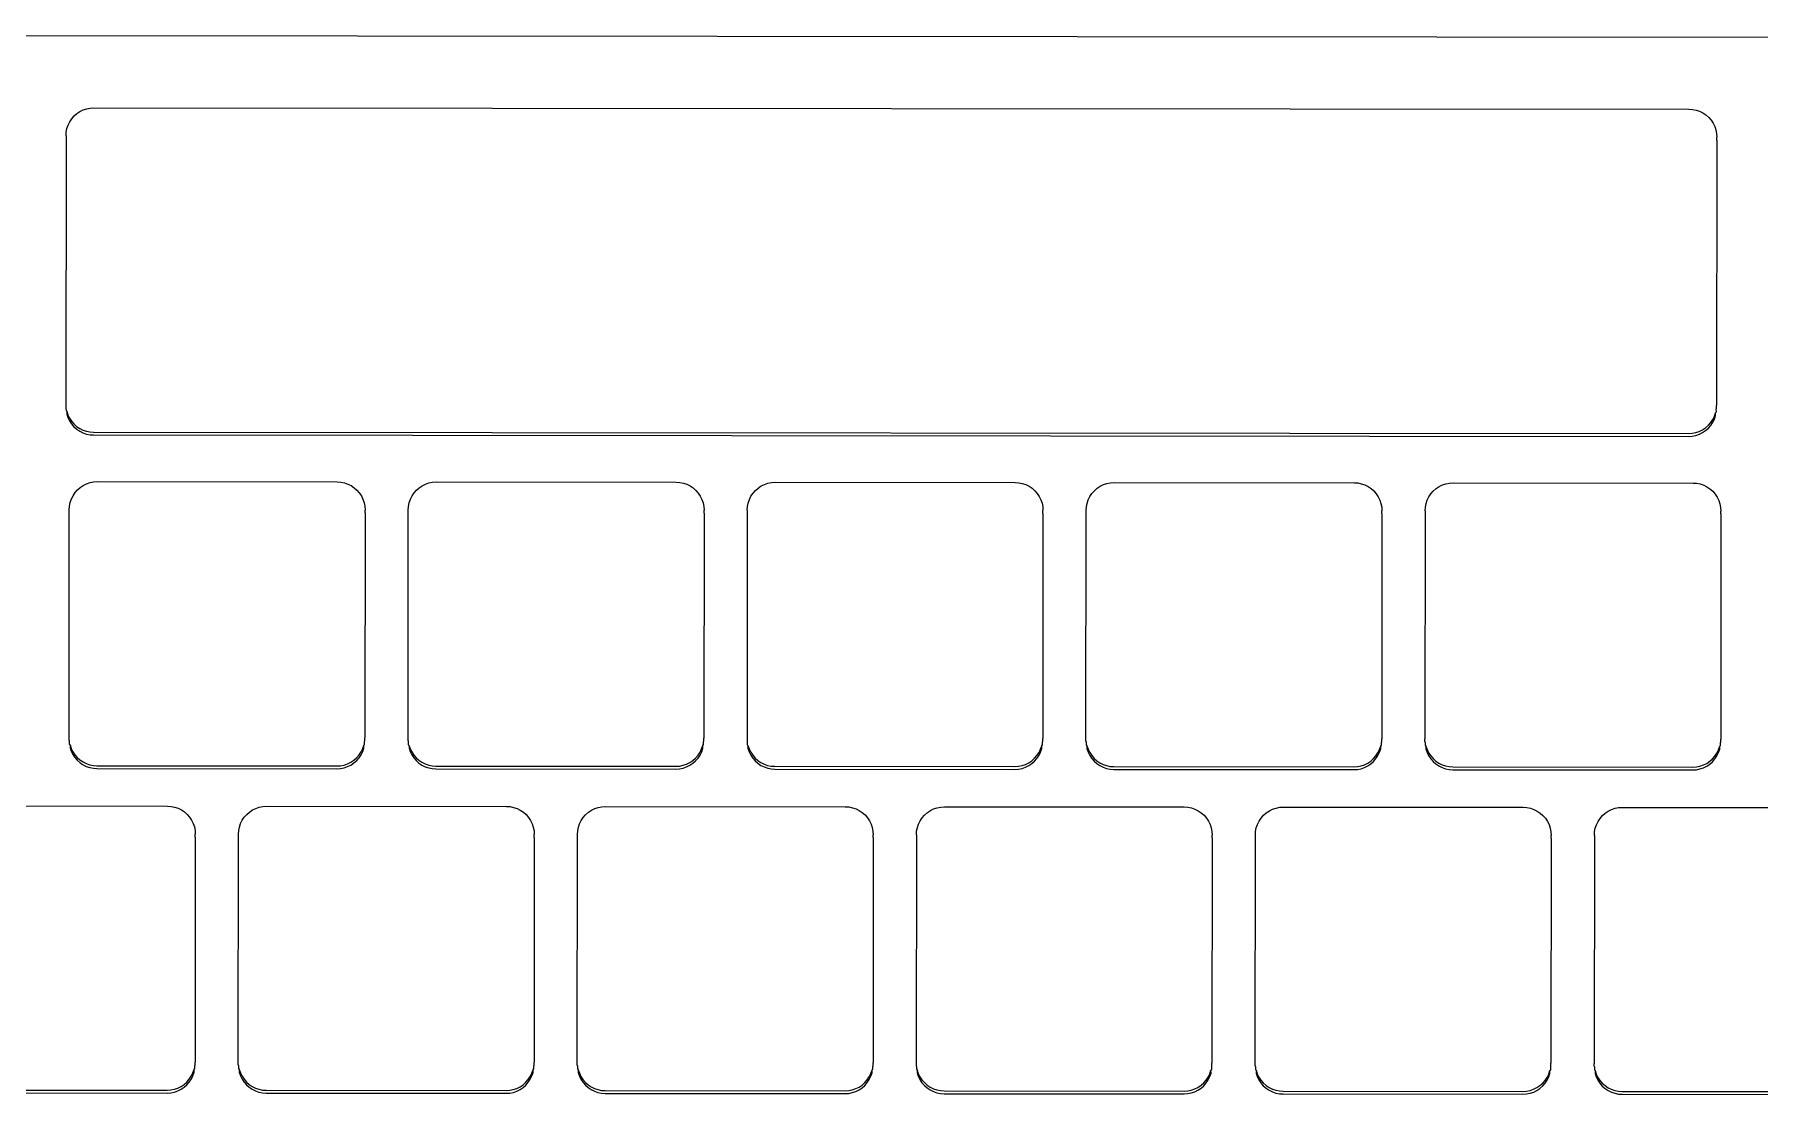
# Model space of a CAD drawing. Header units: millimetres. Extents: x 5625199 to 7433318, y -3316392 to -2552493.
# Drawn here: x 5805993.1 to 5806089.3, y -2585618.9 to -2585559.9 of the extents above; entities that cross this region are included whole.
import ezdxf

# ---------------------------------------------------------------- set-up
doc = ezdxf.new("R2010")
doc.units = ezdxf.units.MM
doc.layers.add('PL-活动家具', color=15, linetype='Continuous')

# ---------------------------------------------------------------- blocks, each defined once
blk = doc.blocks.new('GW21')
for p, q in [((5240541.372, -2566303.254), (5240273.869, -2566303.024)), ((5240372.036, -2566307.158), (5240372.236, -2566307.118)), ((5240372.236, -2566307.118), (5240372.439, -2566307.105)), ((5240372.439, -2566307.105), (5240461.337, -2566307.181)), ((5240370.935, -2566308.264), (5240371.001, -2566308.07)), ((5240371.001, -2566308.07), (5240371.091, -2566307.886)), ((5240371.091, -2566307.886), (5240371.204, -2566307.716)), ((5240371.204, -2566307.716), (5240371.339, -2566307.562)), ((5240371.339, -2566307.562), (5240371.492, -2566307.427)), ((5240371.492, -2566307.427), (5240371.661, -2566307.314)), ((5240371.661, -2566307.314), (5240371.844, -2566307.223)), ((5240371.844, -2566307.223), (5240372.036, -2566307.158)), ((5240461.337, -2566307.181), (5240461.54, -2566307.194)), ((5240461.54, -2566307.194), (5240461.739, -2566307.234)), ((5240461.739, -2566307.234), (5240461.932, -2566307.3)), ((5240461.932, -2566307.3), (5240462.114, -2566307.391)), ((5240462.114, -2566307.391), (5240462.283, -2566307.505)), ((5240462.283, -2566307.505), (5240462.436, -2566307.64)), ((5240462.436, -2566307.64), (5240462.57, -2566307.794)), ((5240462.57, -2566307.794), (5240462.683, -2566307.965)), ((5240462.683, -2566307.965), (5240462.773, -2566308.148)), ((5240370.882, -2566308.669), (5240370.868, -2566323.609)), ((5240370.882, -2566308.669), (5240370.895, -2566308.464)), ((5240370.895, -2566308.464), (5240370.935, -2566308.264)), ((5240462.773, -2566308.148), (5240462.838, -2566308.342)), ((5240462.838, -2566308.342), (5240462.878, -2566308.543)), ((5240462.892, -2566308.904), (5240462.877, -2566323.688)), ((5240462.878, -2566308.543), (5240462.891, -2566308.748)), ((5240462.892, -2566308.904), (5240462.891, -2566308.748)), ((5240370.868, -2566323.609), (5240370.869, -2566323.765)), ((5240370.869, -2566323.765), (5240370.881, -2566323.813)), ((5240370.881, -2566323.813), (5240370.882, -2566323.969)), ((5240370.882, -2566323.969), (5240370.921, -2566324.014)), ((5240370.921, -2566324.014), (5240370.986, -2566324.208)), ((5240370.921, -2566324.014), (5240370.921, -2566324.17)), ((5240370.921, -2566324.17), (5240370.987, -2566324.364)), ((5240370.986, -2566324.208), (5240371.076, -2566324.392)), ((5240370.987, -2566324.364), (5240371.076, -2566324.548)), ((5240371.076, -2566324.392), (5240371.188, -2566324.562)), ((5240462.668, -2566324.47), (5240462.758, -2566324.287)), ((5240462.668, -2566324.626), (5240462.759, -2566324.443)), ((5240462.758, -2566324.287), (5240462.823, -2566324.093)), ((5240462.759, -2566324.443), (5240462.824, -2566324.249)), ((5240462.823, -2566324.093), (5240462.864, -2566324.048)), ((5240462.824, -2566324.249), (5240462.823, -2566324.093)), ((5240462.863, -2566323.892), (5240462.878, -2566323.844)), ((5240462.864, -2566324.048), (5240462.863, -2566323.892)), ((5240462.878, -2566323.844), (5240462.877, -2566323.688)), ((5240371.076, -2566324.548), (5240371.189, -2566324.718)), ((5240371.188, -2566324.562), (5240371.323, -2566324.716)), ((5240371.189, -2566324.718), (5240371.323, -2566324.872)), ((5240371.323, -2566324.716), (5240371.475, -2566324.851)), ((5240371.323, -2566324.872), (5240371.476, -2566325.007)), ((5240371.475, -2566324.851), (5240371.644, -2566324.965)), ((5240371.476, -2566325.007), (5240371.645, -2566325.121)), ((5240371.644, -2566324.965), (5240371.827, -2566325.056)), ((5240371.645, -2566325.121), (5240371.828, -2566325.212)), ((5240371.827, -2566325.056), (5240372.019, -2566325.122)), ((5240371.828, -2566325.212), (5240372.02, -2566325.278)), ((5240372.019, -2566325.122), (5240372.219, -2566325.162)), ((5240372.02, -2566325.278), (5240372.22, -2566325.318)), ((5240372.219, -2566325.162), (5240372.422, -2566325.175)), ((5240372.22, -2566325.318), (5240372.423, -2566325.332)), ((5240372.422, -2566325.175), (5240461.32, -2566325.252)), ((5240372.423, -2566325.332), (5240461.321, -2566325.408)), ((5240461.32, -2566325.252), (5240461.523, -2566325.239)), ((5240461.321, -2566325.408), (5240461.524, -2566325.395)), ((5240461.523, -2566325.239), (5240461.722, -2566325.199)), ((5240461.524, -2566325.395), (5240461.723, -2566325.355)), ((5240461.722, -2566325.199), (5240461.915, -2566325.133)), ((5240461.723, -2566325.355), (5240461.916, -2566325.289)), ((5240461.915, -2566325.133), (5240462.098, -2566325.043)), ((5240461.916, -2566325.289), (5240462.099, -2566325.199)), ((5240462.098, -2566325.043), (5240462.267, -2566324.929)), ((5240462.099, -2566325.199), (5240462.268, -2566325.085)), ((5240462.267, -2566324.929), (5240462.42, -2566324.794)), ((5240462.268, -2566325.085), (5240462.421, -2566324.95)), ((5240462.42, -2566324.794), (5240462.554, -2566324.64)), ((5240462.421, -2566324.95), (5240462.555, -2566324.796)), ((5240462.554, -2566324.64), (5240462.668, -2566324.47)), ((5240462.555, -2566324.796), (5240462.668, -2566324.626)), ((5240371.522, -2566328.39), (5240371.675, -2566328.255)), ((5240371.675, -2566328.255), (5240371.844, -2566328.141)), ((5240371.844, -2566328.141), (5240372.027, -2566328.051)), ((5240372.027, -2566328.051), (5240372.22, -2566327.985)), ((5240372.22, -2566327.985), (5240372.419, -2566327.945)), ((5240372.419, -2566327.945), (5240372.622, -2566327.932)), ((5240372.622, -2566327.932), (5240385.995, -2566327.944)), ((5240385.995, -2566327.944), (5240386.198, -2566327.957)), ((5240386.198, -2566327.957), (5240386.398, -2566327.997)), ((5240386.398, -2566327.997), (5240386.59, -2566328.063)), ((5240386.59, -2566328.063), (5240386.773, -2566328.154)), ((5240386.773, -2566328.154), (5240386.942, -2566328.268)), ((5240386.942, -2566328.268), (5240387.095, -2566328.403)), ((5240390.414, -2566328.406), (5240390.567, -2566328.271)), ((5240390.567, -2566328.271), (5240390.736, -2566328.158)), ((5240390.736, -2566328.158), (5240390.919, -2566328.067)), ((5240390.919, -2566328.067), (5240391.112, -2566328.001)), ((5240391.112, -2566328.001), (5240391.311, -2566327.962)), ((5240391.311, -2566327.962), (5240391.514, -2566327.948)), ((5240391.514, -2566327.948), (5240404.887, -2566327.96)), ((5240404.887, -2566327.96), (5240405.09, -2566327.973)), ((5240405.09, -2566327.973), (5240405.29, -2566328.014)), ((5240405.29, -2566328.014), (5240405.482, -2566328.08)), ((5240405.482, -2566328.08), (5240405.665, -2566328.17)), ((5240405.665, -2566328.17), (5240405.834, -2566328.284)), ((5240405.834, -2566328.284), (5240405.987, -2566328.419)), ((5240409.306, -2566328.422), (5240409.459, -2566328.287)), ((5240409.459, -2566328.287), (5240409.629, -2566328.174)), ((5240409.629, -2566328.174), (5240409.811, -2566328.083)), ((5240409.811, -2566328.083), (5240410.004, -2566328.018)), ((5240410.004, -2566328.018), (5240410.203, -2566327.978)), ((5240410.203, -2566327.978), (5240410.406, -2566327.965)), ((5240410.406, -2566327.965), (5240423.779, -2566327.976)), ((5240423.779, -2566327.976), (5240423.982, -2566327.99)), ((5240423.982, -2566327.99), (5240424.182, -2566328.03)), ((5240424.182, -2566328.03), (5240424.374, -2566328.096)), ((5240424.374, -2566328.096), (5240424.557, -2566328.187)), ((5240424.557, -2566328.187), (5240424.726, -2566328.3)), ((5240428.351, -2566328.304), (5240428.521, -2566328.19)), ((5240428.521, -2566328.19), (5240428.703, -2566328.099)), ((5240428.703, -2566328.099), (5240428.896, -2566328.034)), ((5240428.896, -2566328.034), (5240429.095, -2566327.994)), ((5240429.095, -2566327.994), (5240429.299, -2566327.981)), ((5240429.299, -2566327.981), (5240442.671, -2566327.992)), ((5240442.671, -2566327.992), (5240442.874, -2566328.006)), ((5240442.874, -2566328.006), (5240443.074, -2566328.046)), ((5240443.074, -2566328.046), (5240443.266, -2566328.112)), ((5240443.266, -2566328.112), (5240443.449, -2566328.203)), ((5240443.449, -2566328.203), (5240443.618, -2566328.317)), ((5240447.243, -2566328.32), (5240447.413, -2566328.206)), ((5240447.413, -2566328.206), (5240447.595, -2566328.116)), ((5240447.595, -2566328.116), (5240447.788, -2566328.05)), ((5240447.788, -2566328.05), (5240447.988, -2566328.01)), ((5240447.988, -2566328.01), (5240448.191, -2566327.997)), ((5240448.191, -2566327.997), (5240461.563, -2566328.009)), ((5240461.563, -2566328.009), (5240461.766, -2566328.022)), ((5240461.766, -2566328.022), (5240461.966, -2566328.062)), ((5240461.966, -2566328.062), (5240462.159, -2566328.128)), ((5240462.159, -2566328.128), (5240462.341, -2566328.219)), ((5240462.341, -2566328.219), (5240462.51, -2566328.333)), ((5240371.079, -2566329.292), (5240371.119, -2566329.091)), ((5240371.119, -2566329.091), (5240371.184, -2566328.897)), ((5240371.184, -2566328.897), (5240371.275, -2566328.714)), ((5240371.275, -2566328.714), (5240371.388, -2566328.544)), ((5240371.388, -2566328.544), (5240371.522, -2566328.39)), ((5240387.095, -2566328.403), (5240387.229, -2566328.557)), ((5240387.229, -2566328.557), (5240387.342, -2566328.728)), ((5240387.342, -2566328.728), (5240387.431, -2566328.911)), ((5240387.431, -2566328.911), (5240387.497, -2566329.105)), ((5240387.497, -2566329.105), (5240387.536, -2566329.306)), ((5240389.971, -2566329.308), (5240390.011, -2566329.107)), ((5240390.011, -2566329.107), (5240390.076, -2566328.914)), ((5240390.076, -2566328.914), (5240390.167, -2566328.73)), ((5240390.167, -2566328.73), (5240390.28, -2566328.56)), ((5240390.28, -2566328.56), (5240390.414, -2566328.406)), ((5240405.987, -2566328.419), (5240406.121, -2566328.573)), ((5240406.121, -2566328.573), (5240406.234, -2566328.744)), ((5240406.234, -2566328.744), (5240406.323, -2566328.928)), ((5240406.323, -2566328.928), (5240406.389, -2566329.121)), ((5240406.389, -2566329.121), (5240406.428, -2566329.322)), ((5240408.863, -2566329.324), (5240408.903, -2566329.124)), ((5240408.903, -2566329.124), (5240408.968, -2566328.93)), ((5240408.968, -2566328.93), (5240409.059, -2566328.746)), ((5240409.059, -2566328.746), (5240409.172, -2566328.576)), ((5240409.172, -2566328.576), (5240409.306, -2566328.422)), ((5240424.726, -2566328.3), (5240424.879, -2566328.436)), ((5240424.879, -2566328.436), (5240425.013, -2566328.59)), ((5240425.013, -2566328.59), (5240425.126, -2566328.76)), ((5240425.126, -2566328.76), (5240425.216, -2566328.944)), ((5240425.216, -2566328.944), (5240425.281, -2566329.138)), ((5240425.281, -2566329.138), (5240425.32, -2566329.339)), ((5240427.755, -2566329.341), (5240427.795, -2566329.14)), ((5240427.795, -2566329.14), (5240427.86, -2566328.946)), ((5240427.86, -2566328.946), (5240427.951, -2566328.762)), ((5240427.951, -2566328.762), (5240428.064, -2566328.592)), ((5240428.064, -2566328.592), (5240428.198, -2566328.438)), ((5240428.198, -2566328.438), (5240428.351, -2566328.304)), ((5240443.618, -2566328.317), (5240443.771, -2566328.452)), ((5240443.771, -2566328.452), (5240443.905, -2566328.606)), ((5240443.905, -2566328.606), (5240444.018, -2566328.776)), ((5240444.018, -2566328.776), (5240444.108, -2566328.96)), ((5240444.108, -2566328.96), (5240444.173, -2566329.154)), ((5240444.173, -2566329.154), (5240444.212, -2566329.355)), ((5240446.647, -2566329.357), (5240446.687, -2566329.156)), ((5240446.687, -2566329.156), (5240446.753, -2566328.962)), ((5240446.753, -2566328.962), (5240446.843, -2566328.779)), ((5240446.843, -2566328.779), (5240446.956, -2566328.608)), ((5240446.956, -2566328.608), (5240447.09, -2566328.455)), ((5240447.09, -2566328.455), (5240447.243, -2566328.32)), ((5240462.51, -2566328.333), (5240462.663, -2566328.468)), ((5240462.663, -2566328.468), (5240462.797, -2566328.622)), ((5240462.797, -2566328.622), (5240462.91, -2566328.792)), ((5240462.91, -2566328.792), (5240463, -2566328.976)), ((5240463, -2566328.976), (5240463.065, -2566329.17)), ((5240463.065, -2566329.17), (5240463.104, -2566329.371)), ((5240371.054, -2566342.346), (5240371.065, -2566329.496)), ((5240371.065, -2566329.496), (5240371.079, -2566329.292)), ((5240387.536, -2566329.306), (5240387.549, -2566329.511)), ((5240387.55, -2566329.667), (5240387.537, -2566342.204)), ((5240387.55, -2566329.667), (5240387.549, -2566329.511)), ((5240389.946, -2566342.363), (5240389.957, -2566329.513)), ((5240389.957, -2566329.513), (5240389.971, -2566329.308)), ((5240406.428, -2566329.322), (5240406.441, -2566329.527)), ((5240406.442, -2566329.683), (5240406.429, -2566342.221)), ((5240406.442, -2566329.683), (5240406.441, -2566329.527)), ((5240408.849, -2566329.529), (5240408.838, -2566342.223)), ((5240408.849, -2566329.529), (5240408.863, -2566329.324)), ((5240425.32, -2566329.339), (5240425.333, -2566329.543)), ((5240425.334, -2566329.699), (5240425.321, -2566342.237)), ((5240425.334, -2566329.699), (5240425.333, -2566329.543)), ((5240427.73, -2566342.395), (5240427.742, -2566329.545)), ((5240427.742, -2566329.545), (5240427.755, -2566329.341)), ((5240444.212, -2566329.355), (5240444.225, -2566329.559)), ((5240444.226, -2566329.715), (5240444.214, -2566342.253)), ((5240444.226, -2566329.715), (5240444.225, -2566329.559)), ((5240446.634, -2566329.561), (5240446.622, -2566342.255)), ((5240446.634, -2566329.561), (5240446.647, -2566329.357)), ((5240463.104, -2566329.371), (5240463.117, -2566329.575)), ((5240463.118, -2566329.731), (5240463.106, -2566342.269)), ((5240463.118, -2566329.731), (5240463.117, -2566329.575)), ((5240371.054, -2566342.346), (5240371.067, -2566342.395)), ((5240371.067, -2566342.395), (5240371.067, -2566342.551)), ((5240371.067, -2566342.551), (5240371.106, -2566342.595)), ((5240371.106, -2566342.595), (5240371.171, -2566342.789)), ((5240371.106, -2566342.595), (5240371.107, -2566342.752)), ((5240387.418, -2566342.803), (5240387.484, -2566342.61)), ((5240387.484, -2566342.61), (5240387.525, -2566342.565)), ((5240387.485, -2566342.766), (5240387.484, -2566342.61)), ((5240387.524, -2566342.409), (5240387.538, -2566342.361)), ((5240387.525, -2566342.565), (5240387.524, -2566342.409)), ((5240387.538, -2566342.361), (5240387.537, -2566342.204)), ((5240389.946, -2566342.363), (5240389.959, -2566342.411)), ((5240389.959, -2566342.411), (5240389.959, -2566342.567)), ((5240389.959, -2566342.567), (5240389.998, -2566342.612)), ((5240389.998, -2566342.612), (5240390.063, -2566342.806)), ((5240389.998, -2566342.612), (5240389.999, -2566342.768)), ((5240406.31, -2566342.82), (5240406.376, -2566342.626)), ((5240406.376, -2566342.626), (5240406.417, -2566342.581)), ((5240406.377, -2566342.782), (5240406.376, -2566342.626)), ((5240406.416, -2566342.425), (5240406.43, -2566342.377)), ((5240406.417, -2566342.581), (5240406.416, -2566342.425)), ((5240406.43, -2566342.377), (5240406.429, -2566342.221)), ((5240408.838, -2566342.223), (5240408.838, -2566342.379)), ((5240408.838, -2566342.379), (5240408.851, -2566342.427)), ((5240408.851, -2566342.427), (5240408.851, -2566342.583)), ((5240408.851, -2566342.583), (5240408.89, -2566342.628)), ((5240408.89, -2566342.628), (5240408.955, -2566342.822)), ((5240408.89, -2566342.628), (5240408.891, -2566342.784)), ((5240425.202, -2566342.836), (5240425.268, -2566342.642)), ((5240425.268, -2566342.642), (5240425.309, -2566342.597)), ((5240425.269, -2566342.798), (5240425.268, -2566342.642)), ((5240425.308, -2566342.441), (5240425.322, -2566342.393)), ((5240425.309, -2566342.597), (5240425.308, -2566342.441)), ((5240425.322, -2566342.393), (5240425.321, -2566342.237)), ((5240427.73, -2566342.395), (5240427.743, -2566342.443)), ((5240427.743, -2566342.443), (5240427.744, -2566342.599)), ((5240427.744, -2566342.599), (5240427.782, -2566342.644)), ((5240427.782, -2566342.644), (5240427.847, -2566342.838)), ((5240427.782, -2566342.644), (5240427.783, -2566342.8)), ((5240444.095, -2566342.852), (5240444.16, -2566342.658)), ((5240444.16, -2566342.658), (5240444.201, -2566342.613)), ((5240444.161, -2566342.814), (5240444.16, -2566342.658)), ((5240444.2, -2566342.457), (5240444.214, -2566342.409)), ((5240444.201, -2566342.613), (5240444.2, -2566342.457)), ((5240444.214, -2566342.409), (5240444.214, -2566342.253)), ((5240446.622, -2566342.411), (5240446.622, -2566342.255)), ((5240446.622, -2566342.411), (5240446.635, -2566342.459)), ((5240446.635, -2566342.459), (5240446.636, -2566342.616)), ((5240446.636, -2566342.616), (5240446.674, -2566342.66)), ((5240446.674, -2566342.66), (5240446.739, -2566342.854)), ((5240446.674, -2566342.66), (5240446.675, -2566342.816)), ((5240462.987, -2566342.868), (5240463.052, -2566342.674)), ((5240463.052, -2566342.674), (5240463.093, -2566342.63)), ((5240463.053, -2566342.83), (5240463.052, -2566342.674)), ((5240463.092, -2566342.474), (5240463.106, -2566342.425)), ((5240463.093, -2566342.63), (5240463.092, -2566342.474)), ((5240463.106, -2566342.425), (5240463.106, -2566342.269)), ((5240371.107, -2566342.752), (5240371.172, -2566342.946)), ((5240371.171, -2566342.789), (5240371.261, -2566342.973)), ((5240371.172, -2566342.946), (5240371.262, -2566343.129)), ((5240371.261, -2566342.973), (5240371.374, -2566343.144)), ((5240371.262, -2566343.129), (5240371.375, -2566343.3)), ((5240371.374, -2566343.144), (5240371.508, -2566343.298)), ((5240371.375, -2566343.3), (5240371.509, -2566343.454)), ((5240371.508, -2566343.298), (5240371.661, -2566343.433)), ((5240371.509, -2566343.454), (5240371.662, -2566343.589)), ((5240371.661, -2566343.433), (5240371.83, -2566343.547)), ((5240371.662, -2566343.589), (5240371.831, -2566343.703)), ((5240371.83, -2566343.547), (5240372.012, -2566343.637)), ((5240372.012, -2566343.637), (5240372.205, -2566343.703)), ((5240386.383, -2566343.716), (5240386.576, -2566343.65)), ((5240386.576, -2566343.65), (5240386.758, -2566343.559)), ((5240386.758, -2566343.559), (5240386.928, -2566343.446)), ((5240386.759, -2566343.716), (5240386.928, -2566343.602)), ((5240386.928, -2566343.446), (5240387.081, -2566343.311)), ((5240386.928, -2566343.602), (5240387.082, -2566343.467)), ((5240387.081, -2566343.311), (5240387.215, -2566343.157)), ((5240387.082, -2566343.467), (5240387.216, -2566343.313)), ((5240387.215, -2566343.157), (5240387.328, -2566342.987)), ((5240387.216, -2566343.313), (5240387.329, -2566343.143)), ((5240387.328, -2566342.987), (5240387.418, -2566342.803)), ((5240387.329, -2566343.143), (5240387.419, -2566342.96)), ((5240387.419, -2566342.96), (5240387.485, -2566342.766)), ((5240389.999, -2566342.768), (5240390.064, -2566342.962)), ((5240390.063, -2566342.806), (5240390.153, -2566342.989)), ((5240390.064, -2566342.962), (5240390.154, -2566343.146)), ((5240390.153, -2566342.989), (5240390.266, -2566343.16)), ((5240390.154, -2566343.146), (5240390.267, -2566343.316)), ((5240390.266, -2566343.16), (5240390.4, -2566343.314)), ((5240390.267, -2566343.316), (5240390.401, -2566343.47)), ((5240390.4, -2566343.314), (5240390.553, -2566343.449)), ((5240390.401, -2566343.47), (5240390.554, -2566343.605)), ((5240390.553, -2566343.449), (5240390.722, -2566343.563)), ((5240390.554, -2566343.605), (5240390.723, -2566343.719)), ((5240390.722, -2566343.563), (5240390.904, -2566343.654)), ((5240390.904, -2566343.654), (5240391.097, -2566343.72)), ((5240405.275, -2566343.732), (5240405.468, -2566343.666)), ((5240405.468, -2566343.666), (5240405.65, -2566343.576)), ((5240405.65, -2566343.576), (5240405.82, -2566343.462)), ((5240405.651, -2566343.732), (5240405.82, -2566343.618)), ((5240405.82, -2566343.462), (5240405.973, -2566343.327)), ((5240405.82, -2566343.618), (5240405.974, -2566343.483)), ((5240405.973, -2566343.327), (5240406.107, -2566343.173)), ((5240405.974, -2566343.483), (5240406.108, -2566343.329)), ((5240406.107, -2566343.173), (5240406.22, -2566343.003)), ((5240406.108, -2566343.329), (5240406.221, -2566343.159)), ((5240406.22, -2566343.003), (5240406.31, -2566342.82)), ((5240406.221, -2566343.159), (5240406.311, -2566342.976)), ((5240406.311, -2566342.976), (5240406.377, -2566342.782)), ((5240408.891, -2566342.784), (5240408.956, -2566342.978)), ((5240408.955, -2566342.822), (5240409.045, -2566343.006)), ((5240408.956, -2566342.978), (5240409.046, -2566343.162)), ((5240409.045, -2566343.006), (5240409.158, -2566343.176)), ((5240409.046, -2566343.162), (5240409.159, -2566343.332)), ((5240409.158, -2566343.176), (5240409.292, -2566343.33)), ((5240409.159, -2566343.332), (5240409.293, -2566343.486)), ((5240409.292, -2566343.33), (5240409.445, -2566343.465)), ((5240409.293, -2566343.486), (5240409.446, -2566343.621)), ((5240409.445, -2566343.465), (5240409.614, -2566343.579)), ((5240409.446, -2566343.621), (5240409.615, -2566343.735)), ((5240409.614, -2566343.579), (5240409.796, -2566343.67)), ((5240409.796, -2566343.67), (5240409.989, -2566343.736)), ((5240424.36, -2566343.682), (5240424.542, -2566343.592)), ((5240424.542, -2566343.592), (5240424.712, -2566343.478)), ((5240424.543, -2566343.748), (5240424.713, -2566343.634)), ((5240424.712, -2566343.478), (5240424.865, -2566343.343)), ((5240424.713, -2566343.634), (5240424.866, -2566343.499)), ((5240424.865, -2566343.343), (5240424.999, -2566343.19)), ((5240424.866, -2566343.499), (5240425, -2566343.346)), ((5240424.999, -2566343.19), (5240425.112, -2566343.019)), ((5240425, -2566343.346), (5240425.113, -2566343.175)), ((5240425.112, -2566343.019), (5240425.202, -2566342.836)), ((5240425.113, -2566343.175), (5240425.203, -2566342.992)), ((5240425.203, -2566342.992), (5240425.269, -2566342.798)), ((5240427.783, -2566342.8), (5240427.848, -2566342.994)), ((5240427.847, -2566342.838), (5240427.937, -2566343.022)), ((5240427.848, -2566342.994), (5240427.938, -2566343.178)), ((5240427.937, -2566343.022), (5240428.05, -2566343.192)), ((5240427.938, -2566343.178), (5240428.051, -2566343.348)), ((5240428.05, -2566343.192), (5240428.184, -2566343.346)), ((5240428.051, -2566343.348), (5240428.185, -2566343.502)), ((5240428.184, -2566343.346), (5240428.337, -2566343.481)), ((5240428.185, -2566343.502), (5240428.338, -2566343.637)), ((5240428.337, -2566343.481), (5240428.506, -2566343.595)), ((5240428.338, -2566343.637), (5240428.507, -2566343.751)), ((5240428.506, -2566343.595), (5240428.689, -2566343.686)), ((5240443.252, -2566343.698), (5240443.434, -2566343.608)), ((5240443.434, -2566343.608), (5240443.604, -2566343.494)), ((5240443.435, -2566343.764), (5240443.605, -2566343.651)), ((5240443.604, -2566343.494), (5240443.757, -2566343.36)), ((5240443.605, -2566343.651), (5240443.758, -2566343.516)), ((5240443.757, -2566343.36), (5240443.891, -2566343.206)), ((5240443.758, -2566343.516), (5240443.892, -2566343.362)), ((5240443.891, -2566343.206), (5240444.004, -2566343.036)), ((5240443.892, -2566343.362), (5240444.005, -2566343.192)), ((5240444.004, -2566343.036), (5240444.095, -2566342.852)), ((5240444.005, -2566343.192), (5240444.095, -2566343.008)), ((5240444.095, -2566343.008), (5240444.161, -2566342.814)), ((5240446.675, -2566342.816), (5240446.74, -2566343.01)), ((5240446.739, -2566342.854), (5240446.829, -2566343.038)), ((5240446.74, -2566343.01), (5240446.83, -2566343.194)), ((5240446.829, -2566343.038), (5240446.942, -2566343.208)), ((5240446.83, -2566343.194), (5240446.943, -2566343.364)), ((5240446.942, -2566343.208), (5240447.076, -2566343.362)), ((5240446.943, -2566343.364), (5240447.077, -2566343.519)), ((5240447.076, -2566343.362), (5240447.229, -2566343.498)), ((5240447.077, -2566343.519), (5240447.23, -2566343.654)), ((5240447.229, -2566343.498), (5240447.398, -2566343.611)), ((5240447.23, -2566343.654), (5240447.399, -2566343.768)), ((5240447.398, -2566343.611), (5240447.581, -2566343.702)), ((5240462.144, -2566343.715), (5240462.326, -2566343.624)), ((5240462.326, -2566343.624), (5240462.496, -2566343.511)), ((5240462.327, -2566343.78), (5240462.497, -2566343.667)), ((5240462.496, -2566343.511), (5240462.649, -2566343.376)), ((5240462.497, -2566343.667), (5240462.65, -2566343.532)), ((5240462.649, -2566343.376), (5240462.783, -2566343.222)), ((5240462.65, -2566343.532), (5240462.784, -2566343.378)), ((5240462.783, -2566343.222), (5240462.896, -2566343.052)), ((5240462.784, -2566343.378), (5240462.897, -2566343.208)), ((5240462.896, -2566343.052), (5240462.987, -2566342.868)), ((5240462.897, -2566343.208), (5240462.987, -2566343.024)), ((5240462.987, -2566343.024), (5240463.053, -2566342.83)), ((5240371.831, -2566343.703), (5240372.013, -2566343.794)), ((5240372.013, -2566343.794), (5240372.206, -2566343.859)), ((5240372.205, -2566343.703), (5240372.405, -2566343.743)), ((5240372.206, -2566343.859), (5240372.405, -2566343.9)), ((5240372.405, -2566343.743), (5240372.608, -2566343.757)), ((5240372.405, -2566343.9), (5240372.608, -2566343.913)), ((5240372.608, -2566343.757), (5240385.98, -2566343.769)), ((5240372.608, -2566343.913), (5240385.981, -2566343.925)), ((5240385.98, -2566343.769), (5240386.183, -2566343.755)), ((5240385.981, -2566343.925), (5240386.184, -2566343.911)), ((5240386.183, -2566343.755), (5240386.383, -2566343.716)), ((5240386.184, -2566343.911), (5240386.384, -2566343.872)), ((5240386.384, -2566343.872), (5240386.577, -2566343.806)), ((5240386.577, -2566343.806), (5240386.759, -2566343.716)), ((5240390.723, -2566343.719), (5240390.905, -2566343.81)), ((5240390.905, -2566343.81), (5240391.098, -2566343.876)), ((5240391.097, -2566343.72), (5240391.297, -2566343.76)), ((5240391.098, -2566343.876), (5240391.297, -2566343.916)), ((5240391.297, -2566343.76), (5240391.5, -2566343.773)), ((5240391.297, -2566343.916), (5240391.5, -2566343.929)), ((5240391.5, -2566343.773), (5240404.872, -2566343.785)), ((5240391.5, -2566343.929), (5240404.873, -2566343.941)), ((5240404.872, -2566343.785), (5240405.075, -2566343.772)), ((5240404.873, -2566343.941), (5240405.076, -2566343.928)), ((5240405.075, -2566343.772), (5240405.275, -2566343.732)), ((5240405.076, -2566343.928), (5240405.276, -2566343.888)), ((5240405.276, -2566343.888), (5240405.469, -2566343.822)), ((5240405.469, -2566343.822), (5240405.651, -2566343.732)), ((5240409.615, -2566343.735), (5240409.797, -2566343.826)), ((5240409.797, -2566343.826), (5240409.99, -2566343.892)), ((5240409.989, -2566343.736), (5240410.189, -2566343.776)), ((5240409.99, -2566343.892), (5240410.189, -2566343.932)), ((5240410.189, -2566343.776), (5240410.392, -2566343.789)), ((5240410.189, -2566343.932), (5240410.392, -2566343.946)), ((5240410.392, -2566343.789), (5240423.764, -2566343.801)), ((5240410.392, -2566343.946), (5240423.765, -2566343.957)), ((5240423.764, -2566343.801), (5240423.967, -2566343.788)), ((5240423.765, -2566343.957), (5240423.968, -2566343.944)), ((5240423.967, -2566343.788), (5240424.167, -2566343.748)), ((5240423.968, -2566343.944), (5240424.168, -2566343.904)), ((5240424.167, -2566343.748), (5240424.36, -2566343.682)), ((5240424.168, -2566343.904), (5240424.361, -2566343.838)), ((5240424.361, -2566343.838), (5240424.543, -2566343.748)), ((5240428.507, -2566343.751), (5240428.689, -2566343.842)), ((5240428.689, -2566343.686), (5240428.881, -2566343.752)), ((5240428.689, -2566343.842), (5240428.882, -2566343.908)), ((5240428.881, -2566343.752), (5240429.081, -2566343.792)), ((5240428.882, -2566343.908), (5240429.081, -2566343.948)), ((5240429.081, -2566343.792), (5240429.284, -2566343.806)), ((5240429.081, -2566343.948), (5240429.285, -2566343.962)), ((5240429.284, -2566343.806), (5240442.656, -2566343.817)), ((5240429.285, -2566343.962), (5240442.657, -2566343.973)), ((5240442.656, -2566343.817), (5240442.86, -2566343.804)), ((5240442.657, -2566343.973), (5240442.86, -2566343.96)), ((5240442.86, -2566343.804), (5240443.059, -2566343.764)), ((5240442.86, -2566343.96), (5240443.06, -2566343.92)), ((5240443.059, -2566343.764), (5240443.252, -2566343.698)), ((5240443.06, -2566343.92), (5240443.253, -2566343.855)), ((5240443.253, -2566343.855), (5240443.435, -2566343.764)), ((5240447.399, -2566343.768), (5240447.581, -2566343.858)), ((5240447.581, -2566343.702), (5240447.773, -2566343.768)), ((5240447.581, -2566343.858), (5240447.774, -2566343.924)), ((5240447.773, -2566343.768), (5240447.973, -2566343.808)), ((5240447.774, -2566343.924), (5240447.974, -2566343.964)), ((5240447.973, -2566343.808), (5240448.176, -2566343.822)), ((5240447.974, -2566343.964), (5240448.177, -2566343.978)), ((5240448.176, -2566343.822), (5240461.549, -2566343.833)), ((5240448.177, -2566343.978), (5240461.549, -2566343.989)), ((5240461.549, -2566343.833), (5240461.752, -2566343.82)), ((5240461.549, -2566343.989), (5240461.752, -2566343.976)), ((5240461.752, -2566343.82), (5240461.951, -2566343.78)), ((5240461.752, -2566343.976), (5240461.952, -2566343.936)), ((5240461.951, -2566343.78), (5240462.144, -2566343.715)), ((5240461.952, -2566343.936), (5240462.145, -2566343.871)), ((5240462.145, -2566343.871), (5240462.327, -2566343.78)), ((5240363.161, -2566345.995), (5240376.533, -2566346.007)), ((5240376.533, -2566346.007), (5240376.736, -2566346.02)), ((5240376.736, -2566346.02), (5240376.936, -2566346.06)), ((5240376.936, -2566346.06), (5240377.128, -2566346.126)), ((5240377.128, -2566346.126), (5240377.311, -2566346.217)), ((5240377.311, -2566346.217), (5240377.48, -2566346.331)), ((5240377.48, -2566346.331), (5240377.633, -2566346.466)), ((5240377.633, -2566346.466), (5240377.767, -2566346.62)), ((5240380.818, -2566346.623), (5240380.952, -2566346.469)), ((5240380.952, -2566346.469), (5240381.105, -2566346.334)), ((5240381.105, -2566346.334), (5240381.275, -2566346.22)), ((5240381.275, -2566346.22), (5240381.457, -2566346.13)), ((5240381.457, -2566346.13), (5240381.65, -2566346.064)), ((5240381.65, -2566346.064), (5240381.849, -2566346.024)), ((5240381.849, -2566346.024), (5240382.053, -2566346.011)), ((5240382.053, -2566346.011), (5240395.425, -2566346.023)), ((5240395.425, -2566346.023), (5240395.628, -2566346.036)), ((5240395.628, -2566346.036), (5240395.828, -2566346.076)), ((5240395.828, -2566346.076), (5240396.021, -2566346.142)), ((5240396.021, -2566346.142), (5240396.203, -2566346.233)), ((5240396.203, -2566346.233), (5240396.372, -2566346.347)), ((5240396.372, -2566346.347), (5240396.525, -2566346.482)), ((5240396.525, -2566346.482), (5240396.659, -2566346.636)), ((5240399.71, -2566346.639), (5240399.844, -2566346.485)), ((5240399.844, -2566346.485), (5240399.997, -2566346.35)), ((5240399.997, -2566346.35), (5240400.167, -2566346.237)), ((5240400.167, -2566346.237), (5240400.349, -2566346.146)), ((5240400.349, -2566346.146), (5240400.542, -2566346.08)), ((5240400.542, -2566346.08), (5240400.742, -2566346.041)), ((5240400.742, -2566346.041), (5240400.945, -2566346.027)), ((5240400.945, -2566346.027), (5240414.317, -2566346.039)), ((5240414.317, -2566346.039), (5240414.52, -2566346.052)), ((5240414.52, -2566346.052), (5240414.72, -2566346.093)), ((5240414.72, -2566346.093), (5240414.913, -2566346.159)), ((5240414.913, -2566346.159), (5240415.095, -2566346.249)), ((5240415.095, -2566346.249), (5240415.264, -2566346.363)), ((5240415.264, -2566346.363), (5240415.417, -2566346.498)), ((5240415.417, -2566346.498), (5240415.551, -2566346.652)), ((5240418.602, -2566346.655), (5240418.736, -2566346.501)), ((5240418.736, -2566346.501), (5240418.889, -2566346.366)), ((5240418.889, -2566346.366), (5240419.059, -2566346.253)), ((5240419.059, -2566346.253), (5240419.241, -2566346.162)), ((5240419.241, -2566346.162), (5240419.434, -2566346.097)), ((5240419.434, -2566346.097), (5240419.634, -2566346.057)), ((5240419.634, -2566346.057), (5240419.837, -2566346.044)), ((5240419.837, -2566346.044), (5240433.209, -2566346.055)), ((5240433.209, -2566346.055), (5240433.412, -2566346.069)), ((5240433.412, -2566346.069), (5240433.612, -2566346.109)), ((5240433.612, -2566346.109), (5240433.805, -2566346.175)), ((5240433.805, -2566346.175), (5240433.987, -2566346.266)), ((5240433.987, -2566346.266), (5240434.156, -2566346.379)), ((5240434.156, -2566346.379), (5240434.309, -2566346.515)), ((5240434.309, -2566346.515), (5240434.443, -2566346.669)), ((5240437.494, -2566346.671), (5240437.628, -2566346.517)), ((5240437.628, -2566346.517), (5240437.781, -2566346.383)), ((5240437.781, -2566346.383), (5240437.951, -2566346.269)), ((5240437.951, -2566346.269), (5240438.133, -2566346.179)), ((5240438.133, -2566346.179), (5240438.326, -2566346.113)), ((5240438.326, -2566346.113), (5240438.526, -2566346.073)), ((5240438.526, -2566346.073), (5240438.729, -2566346.06)), ((5240438.729, -2566346.06), (5240452.101, -2566346.071)), ((5240452.101, -2566346.071), (5240452.305, -2566346.085)), ((5240452.305, -2566346.085), (5240452.504, -2566346.125)), ((5240452.504, -2566346.125), (5240452.697, -2566346.191)), ((5240452.697, -2566346.191), (5240452.879, -2566346.282)), ((5240452.879, -2566346.282), (5240453.048, -2566346.396)), ((5240453.048, -2566346.396), (5240453.201, -2566346.531)), ((5240453.201, -2566346.531), (5240453.335, -2566346.685)), ((5240456.386, -2566346.687), (5240456.52, -2566346.534)), ((5240456.52, -2566346.534), (5240456.673, -2566346.399)), ((5240456.673, -2566346.399), (5240456.843, -2566346.285)), ((5240456.843, -2566346.285), (5240457.025, -2566346.195)), ((5240457.025, -2566346.195), (5240457.218, -2566346.129)), ((5240457.218, -2566346.129), (5240457.418, -2566346.089)), ((5240457.418, -2566346.089), (5240457.621, -2566346.076)), ((5240457.621, -2566346.076), (5240470.994, -2566346.088)), ((5240377.767, -2566346.62), (5240377.88, -2566346.79)), ((5240377.88, -2566346.79), (5240377.97, -2566346.974)), ((5240377.97, -2566346.974), (5240378.035, -2566347.168)), ((5240378.035, -2566347.168), (5240378.074, -2566347.369)), ((5240378.074, -2566347.369), (5240378.087, -2566347.573)), ((5240380.496, -2566347.575), (5240380.509, -2566347.371)), ((5240380.509, -2566347.371), (5240380.549, -2566347.17)), ((5240380.549, -2566347.17), (5240380.614, -2566346.976)), ((5240380.614, -2566346.976), (5240380.705, -2566346.793)), ((5240380.705, -2566346.793), (5240380.818, -2566346.623)), ((5240396.659, -2566346.636), (5240396.772, -2566346.807)), ((5240396.772, -2566346.807), (5240396.862, -2566346.99)), ((5240396.862, -2566346.99), (5240396.927, -2566347.184)), ((5240396.927, -2566347.184), (5240396.966, -2566347.385)), ((5240396.966, -2566347.385), (5240396.979, -2566347.59)), ((5240399.388, -2566347.592), (5240399.401, -2566347.387)), ((5240399.401, -2566347.387), (5240399.441, -2566347.186)), ((5240399.441, -2566347.186), (5240399.507, -2566346.993)), ((5240399.507, -2566346.993), (5240399.597, -2566346.809)), ((5240399.597, -2566346.809), (5240399.71, -2566346.639)), ((5240415.551, -2566346.652), (5240415.664, -2566346.823)), ((5240415.664, -2566346.823), (5240415.754, -2566347.007)), ((5240415.754, -2566347.007), (5240415.819, -2566347.201)), ((5240415.819, -2566347.201), (5240415.858, -2566347.401)), ((5240415.858, -2566347.401), (5240415.871, -2566347.606)), ((5240418.28, -2566347.608), (5240418.293, -2566347.403)), ((5240418.293, -2566347.403), (5240418.333, -2566347.203)), ((5240418.333, -2566347.203), (5240418.399, -2566347.009)), ((5240418.399, -2566347.009), (5240418.489, -2566346.825)), ((5240418.489, -2566346.825), (5240418.602, -2566346.655)), ((5240434.443, -2566346.669), (5240434.556, -2566346.839)), ((5240434.556, -2566346.839), (5240434.646, -2566347.023)), ((5240434.646, -2566347.023), (5240434.711, -2566347.217)), ((5240434.711, -2566347.217), (5240434.75, -2566347.418)), ((5240434.75, -2566347.418), (5240434.764, -2566347.622)), ((5240437.172, -2566347.624), (5240437.185, -2566347.42)), ((5240437.185, -2566347.42), (5240437.225, -2566347.219)), ((5240437.225, -2566347.219), (5240437.291, -2566347.025)), ((5240437.291, -2566347.025), (5240437.381, -2566346.841)), ((5240437.381, -2566346.841), (5240437.494, -2566346.671)), ((5240453.335, -2566346.685), (5240453.448, -2566346.855)), ((5240453.448, -2566346.855), (5240453.538, -2566347.039)), ((5240453.538, -2566347.039), (5240453.603, -2566347.233)), ((5240453.603, -2566347.233), (5240453.642, -2566347.434)), ((5240453.642, -2566347.434), (5240453.656, -2566347.638)), ((5240456.064, -2566347.64), (5240456.077, -2566347.436)), ((5240456.077, -2566347.436), (5240456.117, -2566347.235)), ((5240456.117, -2566347.235), (5240456.183, -2566347.041)), ((5240456.183, -2566347.041), (5240456.273, -2566346.858)), ((5240456.273, -2566346.858), (5240456.386, -2566346.687)), ((5240378.088, -2566347.729), (5240378.075, -2566360.267)), ((5240378.088, -2566347.729), (5240378.087, -2566347.573)), ((5240380.484, -2566360.425), (5240380.496, -2566347.575)), ((5240396.98, -2566347.746), (5240396.968, -2566360.283)), ((5240396.98, -2566347.746), (5240396.979, -2566347.59)), ((5240399.376, -2566360.442), (5240399.388, -2566347.592)), ((5240415.872, -2566347.762), (5240415.86, -2566360.3)), ((5240415.872, -2566347.762), (5240415.871, -2566347.606)), ((5240418.28, -2566347.608), (5240418.268, -2566360.302)), ((5240434.764, -2566347.778), (5240434.752, -2566360.316)), ((5240434.764, -2566347.778), (5240434.764, -2566347.622)), ((5240437.161, -2566360.474), (5240437.172, -2566347.624)), ((5240453.656, -2566347.794), (5240453.644, -2566360.332)), ((5240453.656, -2566347.794), (5240453.656, -2566347.638)), ((5240456.064, -2566347.64), (5240456.052, -2566360.334)), ((5240377.866, -2566361.05), (5240377.956, -2566360.866)), ((5240377.956, -2566360.866), (5240378.022, -2566360.672)), ((5240377.957, -2566361.022), (5240378.023, -2566360.828)), ((5240378.022, -2566360.672), (5240378.063, -2566360.628)), ((5240378.023, -2566360.828), (5240378.022, -2566360.672)), ((5240378.062, -2566360.472), (5240378.076, -2566360.423)), ((5240378.063, -2566360.628), (5240378.062, -2566360.472)), ((5240378.076, -2566360.423), (5240378.075, -2566360.267)), ((5240380.484, -2566360.425), (5240380.497, -2566360.474)), ((5240380.497, -2566360.474), (5240380.498, -2566360.63)), ((5240380.498, -2566360.63), (5240380.536, -2566360.674)), ((5240380.536, -2566360.674), (5240380.601, -2566360.868)), ((5240380.536, -2566360.674), (5240380.537, -2566360.831)), ((5240380.537, -2566360.831), (5240380.602, -2566361.025)), ((5240380.601, -2566360.868), (5240380.691, -2566361.052)), ((5240396.758, -2566361.066), (5240396.849, -2566360.882)), ((5240396.849, -2566360.882), (5240396.914, -2566360.689)), ((5240396.849, -2566361.039), (5240396.915, -2566360.845)), ((5240396.914, -2566360.689), (5240396.955, -2566360.644)), ((5240396.915, -2566360.845), (5240396.914, -2566360.689)), ((5240396.954, -2566360.488), (5240396.968, -2566360.44)), ((5240396.955, -2566360.644), (5240396.954, -2566360.488)), ((5240396.968, -2566360.44), (5240396.968, -2566360.283)), ((5240399.376, -2566360.442), (5240399.389, -2566360.49)), ((5240399.389, -2566360.49), (5240399.39, -2566360.646)), ((5240399.39, -2566360.646), (5240399.428, -2566360.691)), ((5240399.428, -2566360.691), (5240399.494, -2566360.885)), ((5240399.428, -2566360.691), (5240399.429, -2566360.847)), ((5240399.429, -2566360.847), (5240399.494, -2566361.041)), ((5240399.494, -2566360.885), (5240399.583, -2566361.068)), ((5240415.65, -2566361.082), (5240415.741, -2566360.899)), ((5240415.741, -2566360.899), (5240415.806, -2566360.705)), ((5240415.741, -2566361.055), (5240415.807, -2566360.861)), ((5240415.806, -2566360.705), (5240415.847, -2566360.66)), ((5240415.807, -2566360.861), (5240415.806, -2566360.705)), ((5240415.846, -2566360.504), (5240415.86, -2566360.456)), ((5240415.847, -2566360.66), (5240415.846, -2566360.504)), ((5240415.86, -2566360.456), (5240415.86, -2566360.3)), ((5240418.268, -2566360.302), (5240418.269, -2566360.458)), ((5240418.269, -2566360.458), (5240418.281, -2566360.506)), ((5240418.281, -2566360.506), (5240418.282, -2566360.662)), ((5240418.282, -2566360.662), (5240418.32, -2566360.707)), ((5240418.32, -2566360.707), (5240418.386, -2566360.901)), ((5240418.32, -2566360.707), (5240418.321, -2566360.863)), ((5240418.321, -2566360.863), (5240418.386, -2566361.057)), ((5240418.386, -2566360.901), (5240418.475, -2566361.085)), ((5240434.542, -2566361.098), (5240434.633, -2566360.915)), ((5240434.633, -2566360.915), (5240434.698, -2566360.721)), ((5240434.633, -2566361.071), (5240434.699, -2566360.877)), ((5240434.698, -2566360.721), (5240434.739, -2566360.676)), ((5240434.699, -2566360.877), (5240434.698, -2566360.721)), ((5240434.738, -2566360.52), (5240434.752, -2566360.472)), ((5240434.739, -2566360.676), (5240434.738, -2566360.52)), ((5240434.752, -2566360.472), (5240434.752, -2566360.316)), ((5240437.161, -2566360.474), (5240437.173, -2566360.522)), ((5240437.173, -2566360.522), (5240437.174, -2566360.678)), ((5240437.174, -2566360.678), (5240437.212, -2566360.723)), ((5240437.212, -2566360.723), (5240437.278, -2566360.917)), ((5240437.212, -2566360.723), (5240437.213, -2566360.879)), ((5240437.213, -2566360.879), (5240437.278, -2566361.073)), ((5240437.278, -2566360.917), (5240437.367, -2566361.101)), ((5240453.435, -2566361.115), (5240453.525, -2566360.931)), ((5240453.525, -2566360.931), (5240453.59, -2566360.737)), ((5240453.526, -2566361.087), (5240453.591, -2566360.893)), ((5240453.59, -2566360.737), (5240453.631, -2566360.692)), ((5240453.591, -2566360.893), (5240453.59, -2566360.737)), ((5240453.63, -2566360.536), (5240453.644, -2566360.488)), ((5240453.631, -2566360.692), (5240453.63, -2566360.536)), ((5240453.644, -2566360.488), (5240453.644, -2566360.332)), ((5240456.053, -2566360.49), (5240456.052, -2566360.334)), ((5240456.053, -2566360.49), (5240456.065, -2566360.538)), ((5240456.065, -2566360.538), (5240456.066, -2566360.695)), ((5240456.066, -2566360.695), (5240456.104, -2566360.739)), ((5240456.104, -2566360.739), (5240456.17, -2566360.933)), ((5240456.104, -2566360.739), (5240456.105, -2566360.895)), ((5240456.105, -2566360.895), (5240456.17, -2566361.089)), ((5240456.17, -2566360.933), (5240456.259, -2566361.117)), ((5240363.146, -2566361.82), (5240376.518, -2566361.831)), ((5240376.518, -2566361.831), (5240376.721, -2566361.818)), ((5240376.721, -2566361.818), (5240376.921, -2566361.778)), ((5240376.722, -2566361.974), (5240376.922, -2566361.934)), ((5240376.921, -2566361.778), (5240377.114, -2566361.713)), ((5240376.922, -2566361.934), (5240377.115, -2566361.869)), ((5240377.114, -2566361.713), (5240377.296, -2566361.622)), ((5240377.115, -2566361.869), (5240377.297, -2566361.778)), ((5240377.296, -2566361.622), (5240377.466, -2566361.509)), ((5240377.297, -2566361.778), (5240377.467, -2566361.665)), ((5240377.466, -2566361.509), (5240377.619, -2566361.374)), ((5240377.467, -2566361.665), (5240377.62, -2566361.53)), ((5240377.619, -2566361.374), (5240377.753, -2566361.22)), ((5240377.62, -2566361.53), (5240377.754, -2566361.376)), ((5240377.753, -2566361.22), (5240377.866, -2566361.05)), ((5240377.754, -2566361.376), (5240377.867, -2566361.206)), ((5240377.867, -2566361.206), (5240377.957, -2566361.022)), ((5240380.602, -2566361.025), (5240380.692, -2566361.208)), ((5240380.691, -2566361.052), (5240380.804, -2566361.223)), ((5240380.692, -2566361.208), (5240380.805, -2566361.379)), ((5240380.804, -2566361.223), (5240380.938, -2566361.377)), ((5240380.805, -2566361.379), (5240380.939, -2566361.533)), ((5240380.938, -2566361.377), (5240381.091, -2566361.512)), ((5240380.939, -2566361.533), (5240381.092, -2566361.668)), ((5240381.091, -2566361.512), (5240381.26, -2566361.626)), ((5240381.092, -2566361.668), (5240381.261, -2566361.782)), ((5240381.26, -2566361.626), (5240381.443, -2566361.716)), ((5240381.261, -2566361.782), (5240381.443, -2566361.873)), ((5240381.443, -2566361.716), (5240381.635, -2566361.782)), ((5240381.443, -2566361.873), (5240381.636, -2566361.939)), ((5240381.635, -2566361.782), (5240381.835, -2566361.822)), ((5240381.636, -2566361.939), (5240381.835, -2566361.979)), ((5240381.835, -2566361.822), (5240382.038, -2566361.836)), ((5240382.038, -2566361.836), (5240395.41, -2566361.848)), ((5240395.41, -2566361.848), (5240395.614, -2566361.834)), ((5240395.614, -2566361.834), (5240395.813, -2566361.795)), ((5240395.813, -2566361.795), (5240396.006, -2566361.729)), ((5240395.814, -2566361.951), (5240396.007, -2566361.885)), ((5240396.006, -2566361.729), (5240396.188, -2566361.638)), ((5240396.007, -2566361.885), (5240396.189, -2566361.795)), ((5240396.188, -2566361.638), (5240396.358, -2566361.525)), ((5240396.189, -2566361.795), (5240396.359, -2566361.681)), ((5240396.358, -2566361.525), (5240396.511, -2566361.39)), ((5240396.359, -2566361.681), (5240396.512, -2566361.546)), ((5240396.511, -2566361.39), (5240396.645, -2566361.236)), ((5240396.512, -2566361.546), (5240396.646, -2566361.392)), ((5240396.645, -2566361.236), (5240396.758, -2566361.066)), ((5240396.646, -2566361.392), (5240396.759, -2566361.222)), ((5240396.759, -2566361.222), (5240396.849, -2566361.039)), ((5240399.494, -2566361.041), (5240399.584, -2566361.225)), ((5240399.583, -2566361.068), (5240399.696, -2566361.239)), ((5240399.584, -2566361.225), (5240399.697, -2566361.395)), ((5240399.696, -2566361.239), (5240399.83, -2566361.393)), ((5240399.697, -2566361.395), (5240399.831, -2566361.549)), ((5240399.83, -2566361.393), (5240399.983, -2566361.528)), ((5240399.831, -2566361.549), (5240399.984, -2566361.684)), ((5240399.983, -2566361.528), (5240400.152, -2566361.642)), ((5240399.984, -2566361.684), (5240400.153, -2566361.798)), ((5240400.152, -2566361.642), (5240400.335, -2566361.733)), ((5240400.153, -2566361.798), (5240400.335, -2566361.889)), ((5240400.335, -2566361.733), (5240400.527, -2566361.799)), ((5240400.335, -2566361.889), (5240400.528, -2566361.955)), ((5240400.527, -2566361.799), (5240400.727, -2566361.839)), ((5240400.727, -2566361.839), (5240400.93, -2566361.852)), ((5240400.93, -2566361.852), (5240414.303, -2566361.864)), ((5240414.303, -2566361.864), (5240414.506, -2566361.851)), ((5240414.506, -2566361.851), (5240414.705, -2566361.811)), ((5240414.705, -2566361.811), (5240414.898, -2566361.745)), ((5240414.706, -2566361.967), (5240414.899, -2566361.901)), ((5240414.898, -2566361.745), (5240415.081, -2566361.655)), ((5240414.899, -2566361.901), (5240415.081, -2566361.811)), ((5240415.081, -2566361.655), (5240415.25, -2566361.541)), ((5240415.081, -2566361.811), (5240415.251, -2566361.697)), ((5240415.25, -2566361.541), (5240415.403, -2566361.406)), ((5240415.251, -2566361.697), (5240415.404, -2566361.562)), ((5240415.403, -2566361.406), (5240415.537, -2566361.252)), ((5240415.404, -2566361.562), (5240415.538, -2566361.408)), ((5240415.537, -2566361.252), (5240415.65, -2566361.082)), ((5240415.538, -2566361.408), (5240415.651, -2566361.238)), ((5240415.651, -2566361.238), (5240415.741, -2566361.055)), ((5240418.386, -2566361.057), (5240418.476, -2566361.241)), ((5240418.475, -2566361.085), (5240418.588, -2566361.255)), ((5240418.476, -2566361.241), (5240418.589, -2566361.411)), ((5240418.588, -2566361.255), (5240418.722, -2566361.409)), ((5240418.589, -2566361.411), (5240418.723, -2566361.565)), ((5240418.722, -2566361.409), (5240418.875, -2566361.544)), ((5240418.723, -2566361.565), (5240418.876, -2566361.7)), ((5240418.875, -2566361.544), (5240419.044, -2566361.658)), ((5240418.876, -2566361.7), (5240419.045, -2566361.814)), ((5240419.044, -2566361.658), (5240419.227, -2566361.749)), ((5240419.045, -2566361.814), (5240419.227, -2566361.905)), ((5240419.227, -2566361.749), (5240419.419, -2566361.815)), ((5240419.227, -2566361.905), (5240419.42, -2566361.971)), ((5240419.419, -2566361.815), (5240419.619, -2566361.855)), ((5240419.619, -2566361.855), (5240419.822, -2566361.868)), ((5240419.822, -2566361.868), (5240433.195, -2566361.88)), ((5240433.195, -2566361.88), (5240433.398, -2566361.867)), ((5240433.398, -2566361.867), (5240433.597, -2566361.827)), ((5240433.597, -2566361.827), (5240433.79, -2566361.761)), ((5240433.598, -2566361.983), (5240433.791, -2566361.917)), ((5240433.79, -2566361.761), (5240433.973, -2566361.671)), ((5240433.791, -2566361.917), (5240433.973, -2566361.827)), ((5240433.973, -2566361.671), (5240434.142, -2566361.557)), ((5240433.973, -2566361.827), (5240434.143, -2566361.713)), ((5240434.142, -2566361.557), (5240434.295, -2566361.422)), ((5240434.143, -2566361.713), (5240434.296, -2566361.579)), ((5240434.295, -2566361.422), (5240434.429, -2566361.269)), ((5240434.296, -2566361.579), (5240434.43, -2566361.425)), ((5240434.429, -2566361.269), (5240434.542, -2566361.098)), ((5240434.43, -2566361.425), (5240434.543, -2566361.254)), ((5240434.543, -2566361.254), (5240434.633, -2566361.071)), ((5240437.278, -2566361.073), (5240437.368, -2566361.257)), ((5240437.367, -2566361.101), (5240437.48, -2566361.271)), ((5240437.368, -2566361.257), (5240437.481, -2566361.427)), ((5240437.48, -2566361.271), (5240437.614, -2566361.425)), ((5240437.481, -2566361.427), (5240437.615, -2566361.581)), ((5240437.614, -2566361.425), (5240437.767, -2566361.56)), ((5240437.615, -2566361.581), (5240437.768, -2566361.716)), ((5240437.767, -2566361.56), (5240437.936, -2566361.674)), ((5240437.768, -2566361.716), (5240437.937, -2566361.83)), ((5240437.936, -2566361.674), (5240438.119, -2566361.765)), ((5240437.937, -2566361.83), (5240438.119, -2566361.921)), ((5240438.119, -2566361.765), (5240438.311, -2566361.831)), ((5240438.119, -2566361.921), (5240438.312, -2566361.987)), ((5240438.311, -2566361.831), (5240438.511, -2566361.871)), ((5240438.511, -2566361.871), (5240438.714, -2566361.885)), ((5240438.714, -2566361.885), (5240452.087, -2566361.896)), ((5240452.087, -2566361.896), (5240452.29, -2566361.883)), ((5240452.29, -2566361.883), (5240452.489, -2566361.843)), ((5240452.489, -2566361.843), (5240452.682, -2566361.777)), ((5240452.49, -2566361.999), (5240452.683, -2566361.934)), ((5240452.682, -2566361.777), (5240452.865, -2566361.687)), ((5240452.683, -2566361.934), (5240452.865, -2566361.843)), ((5240452.865, -2566361.687), (5240453.034, -2566361.573)), ((5240452.865, -2566361.843), (5240453.035, -2566361.73)), ((5240453.034, -2566361.573), (5240453.187, -2566361.439)), ((5240453.035, -2566361.73), (5240453.188, -2566361.595)), ((5240453.187, -2566361.439), (5240453.321, -2566361.285)), ((5240453.188, -2566361.595), (5240453.322, -2566361.441)), ((5240453.321, -2566361.285), (5240453.435, -2566361.115)), ((5240453.322, -2566361.441), (5240453.435, -2566361.271)), ((5240453.435, -2566361.271), (5240453.526, -2566361.087)), ((5240456.17, -2566361.089), (5240456.26, -2566361.273)), ((5240456.259, -2566361.117), (5240456.372, -2566361.287)), ((5240456.26, -2566361.273), (5240456.373, -2566361.443)), ((5240456.372, -2566361.287), (5240456.506, -2566361.441)), ((5240456.373, -2566361.443), (5240456.507, -2566361.598)), ((5240456.506, -2566361.441), (5240456.659, -2566361.577)), ((5240456.507, -2566361.598), (5240456.66, -2566361.733)), ((5240456.659, -2566361.577), (5240456.828, -2566361.69)), ((5240456.66, -2566361.733), (5240456.829, -2566361.847)), ((5240456.828, -2566361.69), (5240457.011, -2566361.781)), ((5240456.829, -2566361.847), (5240457.012, -2566361.937)), ((5240457.011, -2566361.781), (5240457.203, -2566361.847)), ((5240457.012, -2566361.937), (5240457.204, -2566362.003)), ((5240457.203, -2566361.847), (5240457.403, -2566361.887)), ((5240457.403, -2566361.887), (5240457.606, -2566361.901)), ((5240457.606, -2566361.901), (5240470.979, -2566361.912)), ((5240363.146, -2566361.976), (5240376.519, -2566361.987)), ((5240376.519, -2566361.987), (5240376.722, -2566361.974)), ((5240381.835, -2566361.979), (5240382.039, -2566361.992)), ((5240382.039, -2566361.992), (5240395.411, -2566362.004)), ((5240395.411, -2566362.004), (5240395.614, -2566361.99)), ((5240395.614, -2566361.99), (5240395.814, -2566361.951)), ((5240400.528, -2566361.955), (5240400.728, -2566361.995)), ((5240400.728, -2566361.995), (5240400.931, -2566362.008)), ((5240400.931, -2566362.008), (5240414.303, -2566362.02)), ((5240414.303, -2566362.02), (5240414.506, -2566362.007)), ((5240414.506, -2566362.007), (5240414.706, -2566361.967)), ((5240419.42, -2566361.971), (5240419.62, -2566362.011)), ((5240419.62, -2566362.011), (5240419.823, -2566362.025)), ((5240419.823, -2566362.025), (5240433.195, -2566362.036)), ((5240433.195, -2566362.036), (5240433.398, -2566362.023)), ((5240433.398, -2566362.023), (5240433.598, -2566361.983)), ((5240438.312, -2566361.987), (5240438.512, -2566362.027)), ((5240438.512, -2566362.027), (5240438.715, -2566362.041)), ((5240438.715, -2566362.041), (5240452.087, -2566362.052)), ((5240452.087, -2566362.052), (5240452.291, -2566362.039)), ((5240452.291, -2566362.039), (5240452.49, -2566361.999)), ((5240457.204, -2566362.003), (5240457.404, -2566362.043)), ((5240457.404, -2566362.043), (5240457.607, -2566362.057)), ((5240457.607, -2566362.057), (5240470.979, -2566362.068))]:
    blk.add_line(p, q)

msp = doc.modelspace()

# ---------------------------------------------------------------- block references
at = {"layer": 'PL-活动家具', "color": 255}
msp.add_blockref('GW21', (565624.003, -19256.864), dxfattribs=at)

doc.saveas('drawing.dxf')
